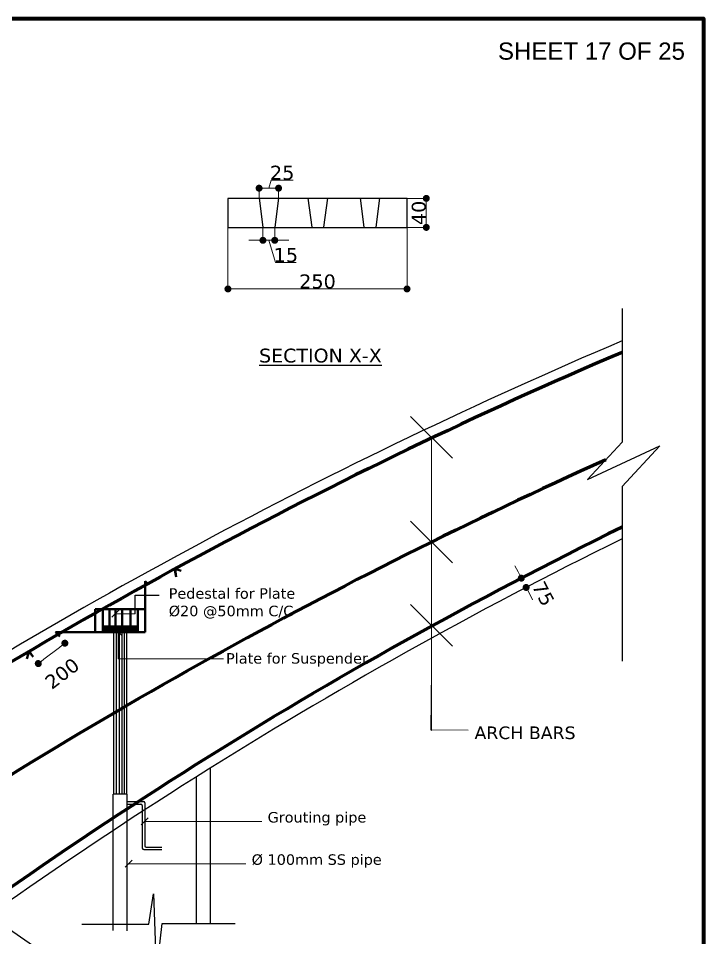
# Model space of a CAD drawing. Header units: millimetres. Extents: x 1231188 to 3899118, y -5478610 to -489530.
# Drawn here: x 2721890 to 2726785, y -2847055 to -2840482 of the extents above; entities that cross this region are included whole.
import ezdxf

# ---------------------------------------------------------------- set-up
doc = ezdxf.new("R2010")
doc.units = ezdxf.units.MM
doc.header["$LTSCALE"] = 25
doc.header["$MEASUREMENT"] = 0
doc.header["$PDMODE"] = 3
doc.linetypes.add('DASHED2', pattern=[0.375, 0.25, -0.125])
doc.layers.get('0').update_dxf_attribs({"lineweight": 13})
doc.layers.get('Defpoints').update_dxf_attribs({"color": 230, "lineweight": 9})
for name, color, linetype, lineweight in [('Boundary', 241, 'Continuous', 80), ('COLUMN', 1, 'Continuous', 25), ('text', 7, 'Continuous', 18)]:
    doc.layers.add(name, color=color, linetype=linetype, lineweight=lineweight)
doc.styles.get("Standard").update_dxf_attribs({"font": 'swissl.ttf'})
doc.styles.add('swis lt cn bt', font='verdana.ttf')
doc.dimstyles.new('meter', dxfattribs={"dimtxt": 150, "dimasz": 5, "dimexe": 3, "dimexo": 4, "dimgap": 1, "dimtad": 1, "dimdec": 0, "dimzin": 0, "dimdsep": 46, "dimtxsty": 'swis lt cn bt', "dimblk": 'OBLIQUE', "dimcen": 3, "dimdle": 3, "dimclrd": 8, "dimclre": 8, "dimclrt": 7, "dimadec": 0, "dimazin": 0, "dimtfac": 1, "dimtdec": 0, "dimtofl": 0, "dimtmove": 1, "dimatfit": 2, "dimldrblk": 'OBLIQUE', "dimfxl": 1, "dimtolj": 1, "dimtzin": 0, "dimlwd": 9, "dimlwe": 9, "dimarcsym": 0})

# ---------------------------------------------------------------- blocks, each defined once
blk = doc.blocks.new('_Dot')
at = {"color": 0, "lineweight": -2}
blk.add_line((-0.5, 0), (-1, 0), dxfattribs=at)
at = {"color": 0, "const_width": 0.5}
blk.add_lwpolyline([(-0.25, 0, 1), (0.25, 0, 1)], format="xyb", close=True, dxfattribs=at)
blk = doc.blocks.new('*D859')
at = {"color": 5, "linetype": 'DASHED2', "lineweight": 9, "ltscale": 100, "transparency": 16777216}
for p, q in [((2722206.6, -2844929.6), (2722223.6, -2844951.9)), ((2722016.5, -2845075.3), (2722033.6, -2845097.5))]:
    blk.add_line(p, q, dxfattribs=at)
at = {"color": 8, "lineweight": 9, "ltscale": 100, "transparency": 16777216}
blk.add_line((2722071.4, -2845064.7), (2722182.1, -2844979.9), dxfattribs=at)
at = {"layer": 'Defpoints', "color": 0, "lineweight": -2, "ltscale": 100, "transparency": 16777216}
for p in [(2722184.8, -2844901.1), (2722221.8, -2844949.5), (2721994.7, -2845046.8)]:
    blk.add_point(p, dxfattribs=at)
at = {"color": 8, "lineweight": 9, "ltscale": 100, "transparency": 16777216, "xscale": 50, "yscale": 50, "zscale": 50}
for p, rotation in [((2722221.8, -2844949.5), 37.45814331975559), ((2722031.7, -2845095.1), 217.4581433197556)]:
    blk.add_blockref('_Dot', p, dxfattribs=dict(at, rotation=rotation))
at = {"color": 7, "lineweight": 40, "ltscale": 100, "transparency": 16777216, "insert": (2722202.1, -2845166.5), "char_height": 100, "attachment_point": 5, "rotation": 37.45814, "style": 'swis lt cn bt'}
blk.add_mtext('\\A1;200', dxfattribs=at)
blk = doc.blocks.new('_Oblique')
at = {"color": 0, "linetype": 'ByBlock', "lineweight": -2}
blk.add_line((-0.5, -0.5), (0.5, 0.5), dxfattribs=at)
blk = doc.blocks.new('*D861')
at = {"color": 8, "lineweight": 9, "ltscale": 100, "transparency": 16777216}
for p, q in [((2725459.3, -2844440), (2725436.2, -2844395.7)), ((2725540.2, -2844595.2), (2725563.3, -2844639.5))]:
    blk.add_line(p, q, dxfattribs=at)
at = {"color": 5, "linetype": 'DASHED2', "lineweight": 9, "ltscale": 100, "transparency": 16777216}
for p, q in [((2725486, -2844482.5), (2725485.1, -2844482.9)), ((2725520.6, -2844549), (2725519.7, -2844549.4))]:
    blk.add_line(p, q, dxfattribs=at)
at = {"layer": 'Defpoints', "color": 0, "lineweight": -2, "ltscale": 100, "transparency": 16777216}
for p in [(2725482.4, -2844484.3), (2725517.1, -2844550.8), (2725517.1, -2844550.8)]:
    blk.add_point(p, dxfattribs=at)
at = {"color": 8, "lineweight": 9, "ltscale": 100, "transparency": 16777216, "xscale": 50, "yscale": 50, "zscale": 50}
for p, rotation in [((2725482.4, -2844484.3), 297.532284534823), ((2725517.1, -2844550.8), 117.532284534823)]:
    blk.add_blockref('_Dot', p, dxfattribs=dict(at, rotation=rotation))
at = {"color": 7, "lineweight": 40, "ltscale": 100, "transparency": 16777216, "insert": (2725640, -2844596), "char_height": 100, "attachment_point": 5, "rotation": 297.53228, "style": 'swis lt cn bt'}
blk.add_mtext('\\A1;75', dxfattribs=at)
blk = doc.blocks.new('*D873')
at = {"color": 8, "lineweight": 9, "ltscale": 100, "transparency": 16777216}
for p, q in [((2723678.8, -2841696.3), (2723695.8, -2841639.8)), ((2723695.8, -2841639.8), (2723852.2, -2841639.8)), ((2723659.2, -2841696.3), (2723698.5, -2841696.3))]:
    blk.add_line(p, q, dxfattribs=at)
at = {"color": 5, "linetype": 'DASHED2', "lineweight": 9, "ltscale": 100, "transparency": 16777216}
for p, q in [((2723609.2, -2841765.2), (2723609.2, -2841693.3)), ((2723748.5, -2841764.4), (2723748.5, -2841693.3))]:
    blk.add_line(p, q, dxfattribs=at)
at = {"layer": 'Defpoints', "color": 0, "lineweight": -2, "ltscale": 100, "transparency": 16777216}
for p in [(2723748.5, -2841696.3), (2723609.2, -2841769.2), (2723748.5, -2841768.4)]:
    blk.add_point(p, dxfattribs=at)
at = {"color": 8, "lineweight": 9, "ltscale": 100, "transparency": 16777216, "xscale": 50, "yscale": 50, "zscale": 50, "rotation": 180}
blk.add_blockref('_Dot', (2723609.2, -2841696.3), dxfattribs=at)
at = {"color": 8, "lineweight": 9, "ltscale": 100, "transparency": 16777216, "xscale": 50, "yscale": 50, "zscale": 50}
blk.add_blockref('_Dot', (2723748.5, -2841696.3), dxfattribs=at)
at = {"color": 7, "lineweight": -2, "ltscale": 100, "transparency": 16777216, "insert": (2723774, -2841586.7), "char_height": 100, "attachment_point": 5, "style": 'swis lt cn bt'}
blk.add_mtext('\\A1;25', dxfattribs=at)
blk = doc.blocks.new('*D874')
at = {"color": 5, "linetype": 'DASHED2', "lineweight": 9, "ltscale": 100, "transparency": 16777216}
for p, q in [((2723636.5, -2841978.7), (2723636.5, -2842072.2)), ((2723721.1, -2841978.7), (2723721.1, -2842072.2))]:
    blk.add_line(p, q, dxfattribs=at)
at = {"color": 8, "lineweight": 9, "ltscale": 100, "transparency": 16777216}
for p, q in [((2723586.5, -2842069.2), (2723536.5, -2842069.2)), ((2723636.5, -2842069.2), (2723721.1, -2842069.2)), ((2723678.8, -2842069.2), (2723726.2, -2842227.3)), ((2723771.1, -2842069.2), (2723821.1, -2842069.2)), ((2723726.2, -2842227.3), (2723874.7, -2842227.3))]:
    blk.add_line(p, q, dxfattribs=at)
at = {"layer": 'Defpoints', "color": 0, "lineweight": -2, "ltscale": 100, "transparency": 16777216}
for p in [(2723636.5, -2841974.7), (2723721.1, -2841974.7), (2723721.1, -2842069.2)]:
    blk.add_point(p, dxfattribs=at)
at = {"color": 8, "lineweight": 9, "ltscale": 100, "transparency": 16777216, "xscale": 50, "yscale": 50, "zscale": 50}
blk.add_blockref('_Dot', (2723636.5, -2842069.2), dxfattribs=at)
at = {"color": 8, "lineweight": 9, "ltscale": 100, "transparency": 16777216, "xscale": 50, "yscale": 50, "zscale": 50, "rotation": 180}
blk.add_blockref('_Dot', (2723721.1, -2842069.2), dxfattribs=at)
at = {"color": 7, "lineweight": -2, "ltscale": 100, "transparency": 16777216, "insert": (2723800.5, -2842175.1), "char_height": 100, "attachment_point": 5, "style": 'swis lt cn bt'}
blk.add_mtext('\\A1;15', dxfattribs=at)
blk = doc.blocks.new('*D875')
at = {"color": 5, "linetype": 'DASHED2', "lineweight": 9, "ltscale": 100, "transparency": 16777216}
for p, q in [((2724670, -2841769.2), (2724806.7, -2841769.2)), ((2724670, -2841976.7), (2724806.7, -2841976.7))]:
    blk.add_line(p, q, dxfattribs=at)
at = {"color": 8, "lineweight": 9, "ltscale": 100, "transparency": 16777216}
blk.add_line((2724803.7, -2841926.7), (2724803.7, -2841819.2), dxfattribs=at)
at = {"layer": 'Defpoints', "color": 0, "lineweight": -2, "ltscale": 100, "transparency": 16777216}
for p in [(2724666, -2841769.2), (2724803.7, -2841769.2), (2724666, -2841976.7)]:
    blk.add_point(p, dxfattribs=at)
at = {"color": 8, "lineweight": 9, "ltscale": 100, "transparency": 16777216, "xscale": 50, "yscale": 50, "zscale": 50}
for p, rotation in [((2724803.7, -2841769.2), 90), ((2724803.7, -2841976.7), 270)]:
    blk.add_blockref('_Dot', p, dxfattribs=dict(at, rotation=rotation))
at = {"color": 7, "lineweight": -2, "ltscale": 100, "transparency": 16777216, "insert": (2724750.7, -2841873), "char_height": 100, "attachment_point": 5, "rotation": 90, "style": 'swis lt cn bt'}
blk.add_mtext('\\A1;40', dxfattribs=at)
blk = doc.blocks.new('*D876')
at = {"color": 5, "linetype": 'DASHED2', "lineweight": 9, "ltscale": 100, "transparency": 16777216}
for p, q in [((2723386.8, -2841773.2), (2723386.8, -2842419.9)), ((2724666, -2841773.2), (2724666, -2842419.9))]:
    blk.add_line(p, q, dxfattribs=at)
at = {"color": 8, "lineweight": 9, "ltscale": 100, "transparency": 16777216}
blk.add_line((2724616, -2842416.9), (2723436.8, -2842416.9), dxfattribs=at)
at = {"layer": 'Defpoints', "color": 0, "lineweight": -2, "ltscale": 100, "transparency": 16777216}
for p in [(2723386.8, -2841769.2), (2724666, -2841769.2), (2723386.8, -2842416.9)]:
    blk.add_point(p, dxfattribs=at)
at = {"color": 8, "lineweight": 9, "ltscale": 100, "transparency": 16777216, "xscale": 50, "yscale": 50, "zscale": 50, "rotation": 180}
blk.add_blockref('_Dot', (2723386.8, -2842416.9), dxfattribs=at)
at = {"color": 8, "lineweight": 9, "ltscale": 100, "transparency": 16777216, "xscale": 50, "yscale": 50, "zscale": 50}
blk.add_blockref('_Dot', (2724666, -2842416.9), dxfattribs=at)
at = {"color": 7, "lineweight": -2, "ltscale": 100, "transparency": 16777216, "insert": (2724026.4, -2842363.8), "char_height": 100, "attachment_point": 5, "style": 'swis lt cn bt'}
blk.add_mtext('\\A1;250', dxfattribs=at)

msp = doc.modelspace()

# ---------------------------------------------------------------- hatches: boundary and pattern name
at = {"lineweight": -2, "ltscale": 100}
h = msp.add_hatch(dxfattribs=at)
h.set_pattern_fill('ANSI31', color=2, scale=30, style=0)
h.set_pattern_definition([(315, (255248.2766, -3345479.806), (-2.6516504294, -2.6516504294), [])])
h.paths.add_polyline_path([(2722492.56417, -2844829.92695), (2722492.56417, -2844869.92695), (2722742.56417, -2844869.92695), (2722742.56417, -2844829.92695)])

# ---------------------------------------------------------------- linework, layer by layer
at = {"color": 4, "lineweight": -2, "ltscale": 100}
for p, q in [((2723609.10669, -2841768.41496), (2723636.48779, -2841974.70552)), ((2723748.4788, -2841768.41496), (2723721.0977, -2841974.70552)), ((2723957.51923, -2841768.41496), (2723984.90033, -2841974.70552)), ((2724096.89135, -2841768.41496), (2724069.51025, -2841974.70552)), ((2724330.84627, -2841768.41496), (2724358.22737, -2841974.70552)), ((2724470.21839, -2841768.41496), (2724442.83728, -2841974.70552)), ((2722724.47995, -2844739.05801), (2722724.47995, -2844605.08989)), ((2722724.47995, -2844605.08989), (2722894.92421, -2844605.08989)), ((2722572.12791, -2846029.46475), (2722572.12791, -2844869.92695)), ((2722590.98639, -2846029.46475), (2722590.98639, -2844869.92695)), ((2722612.58735, -2846029.46475), (2722612.58735, -2844869.92695)), ((2722630.46177, -2846029.46475), (2722630.46177, -2844869.92695)), ((2722648.02968, -2846029.46475), (2722648.02968, -2844869.92695)), ((2722663.32297, -2846029.95027), (2722663.32297, -2844869.92695))]:
    msp.add_line(p, q, dxfattribs=at)
at = {"color": 4, "lineweight": 40, "ltscale": 100}
for p, q in [((2723004.47565, -2844415.11972), (2723016.4457, -2844474.87304)), ((2723016.4457, -2844474.87304), (2723009.2669, -2844417.51263)), ((2723009.2669, -2844417.51263), (2723052.33974, -2844431.85273)), ((2722794.8807, -2844869.92695), (2722795.07392, -2844505.22358)), ((2722795.07392, -2844505.22358), (2722821.83749, -2844530.83463)), ((2722438.24722, -2844869.92695), (2722438.7365, -2844706.11796)), ((2722742.45121, -2844706.9963), (2722438.72093, -2844706.11795)), ((2722438.72093, -2844706.11795), (2722795.07392, -2844706.53937)), ((2722492.56417, -2844829.92695), (2722492.56417, -2844706.9963)), ((2722539.31515, -2844829.92695), (2722539.31515, -2844706.9963)), ((2722583.30753, -2844829.92695), (2722583.30753, -2844706.9963)), ((2722632.12342, -2844829.92695), (2722632.12342, -2844706.9963)), ((2722690.55408, -2844829.92695), (2722690.55408, -2844706.9963)), ((2722742.45121, -2844829.92695), (2722742.45121, -2844706.9963)), ((2722155.1763, -2844869.92695), (2722794.8807, -2844869.92695)), ((2722155.1763, -2844869.92695), (2722184.7788, -2844901.14568)), ((2722492.56417, -2844869.92695), (2722492.56417, -2844829.92695)), ((2722492.56417, -2844829.92695), (2722742.45121, -2844829.92695)), ((2722742.45121, -2844829.92695), (2722742.56417, -2844869.92695)), ((2721967.46624, -2845007.48182), (2721949.30144, -2845060.3801)), ((2721994.69732, -2845046.77983), (2721967.46624, -2845007.48182)), ((2721967.46624, -2845010.50475), (2721994.69732, -2845046.77983))]:
    msp.add_line(p, q, dxfattribs=at)
at = {"color": 1, "lineweight": -2, "ltscale": 100}
for p, q in [((2722492.56417, -2844869.92695), (2722492.56417, -2844706.9963)), ((2722742.56417, -2844869.92695), (2722742.56417, -2844706.9963)), ((2722492.56417, -2844869.92695), (2722742.56417, -2844869.92695)), ((2723262.61307, -2846953.32944), (2723262.61307, -2845841.304)), ((2723162.61307, -2846953.32944), (2723162.61307, -2845904.11479)), ((2722567.56417, -2847003.8288), (2722567.56417, -2846029.92695)), ((2722667.56417, -2846029.92695), (2722567.56417, -2846029.92695)), ((2722667.56417, -2847005.31425), (2722667.56417, -2846029.92695)), ((2722667.59799, -2846081.54827), (2722764.78, -2846081.54827)), ((2722667.59799, -2846081.54827), (2722764.78, -2846081.54827)), ((2722667.59799, -2846081.70411), (2722782.47698, -2846081.70411)), ((2722667.59799, -2846100.29827), (2722764.78, -2846100.29827)), ((2722774.78, -2846110.29827), (2722774.78, -2846414.31177)), ((2722792.47698, -2846091.70411), (2722792.47698, -2846398.94284)), ((2722784.78, -2846424.31177), (2722914.71029, -2846424.31177)), ((2722802.47698, -2846408.94284), (2722914.71029, -2846408.94284)), ((2722822.16014, -2846958.59499), (2722854.39218, -2846740.71328)), ((2722854.39218, -2846740.71328), (2722875.08973, -2847319.93553)), ((2722343.66437, -2846958.59499), (2722822.16014, -2846958.59499)), ((2722875.08973, -2847319.93553), (2722917.04945, -2846953.32944)), ((2722917.04945, -2846953.32944), (2723437.97278, -2846953.32944))]:
    msp.add_line(p, q, dxfattribs=at)
at = {"color": 4, "lineweight": -2, "ltscale": 100}
msp.add_lwpolyline([(2723386.82822, -2841976.72099), (2724666.02077, -2841976.72099), (2724666.02077, -2841769.23513), (2723386.82822, -2841769.23513)], close=True, dxfattribs=at)
at = {"color": 1, "lineweight": -2, "ltscale": 100}
msp.add_lwpolyline([(2726201.97507, -2842556.48438), (2726201.97507, -2843513.07899), (2725956.45738, -2843778.07235), (2726471.26363, -2843537.68464), (2726201.97507, -2843829.14786), (2726201.97507, -2845078.22573)], dxfattribs=at)
for centre, radius, start, end in [((2740777.89398, -2877009.16929), 37195.61681, 113.071027879, 123.394420013), ((2740777.89398, -2873826.2866), 33014.30473, 116.199826189, 128.32404796), ((2722764.78, -2846110.29827), 10, 0, 90), ((2722782.47698, -2846091.70411), 10, 0, 90), ((2722784.78, -2846414.31177), 10, 180, 270), ((2722802.47698, -2846398.94284), 10, 180, 270)]:
    msp.add_arc(centre, radius, start, end, dxfattribs=at)
at = {"color": 4, "lineweight": 60, "ltscale": 100}
for centre, radius, start, end in [((2740777.89398, -2877009.16929), 37120.61681, 113.120344719, 123.470768828), ((2741345.10045, -2877559.9252), 37195.61681, 114.220100909, 123.945835366), ((2740777.89398, -2873826.2866), 33089.30473, 116.135942087, 128.221469786)]:
    msp.add_arc(centre, radius, start, end, dxfattribs=at)
at = {"layer": 'Boundary', "color": 1}
msp.add_lwpolyline([(2712383.46803, -2840482.38172), (2726784.81683, -2840482.38172), (2726784.81683, -2850414.34642), (2712383.46803, -2850414.34642)], close=True, dxfattribs=at)
at = {"layer": 'COLUMN', "color": 8, "lineweight": -2, "ltscale": 100}
msp.add_line((2712383.46803, -2840482.38172), (2726784.81683, -2850414.34642), dxfattribs=at)

# ---------------------------------------------------------------- texts
at = {"color": 4, "lineweight": -2, "ltscale": 100, "style": 'swis lt cn bt'}
for s, insert, char_height, width, attachment_point in [('{\\LSECTION X-X}', (2723609.03571, -2842944.43518), 99, 10947.9708862, 7), ('Pedestal for Plate\\P%%C20 @50mm C/C', (2722963.70364, -2844556.57861), 75, 957.630589, 1), ('Plate for Suspender', (2723373.32494, -2845020.42371), 75, 957.630589, 1), ('Grouting pipe', (2723670.11187, -2846252.96331), 75, 6635.1338704, 7), ('%%C 100mm SS pipe', (2723555.96076, -2846555.4233), 75, 6635.1338704, 7)]:
    msp.add_mtext(s, dxfattribs=dict(at, insert=insert, char_height=char_height, width=width, attachment_point=attachment_point))
at = {"color": 7, "lineweight": -2, "ltscale": 100, "insert": (2725148.30498, -2845544.96143), "char_height": 90, "width": 727.6092008, "attachment_point": 1, "style": 'swis lt cn bt'}
msp.add_mtext('\\A1;ARCH BARS', dxfattribs=at)
at = {"layer": 'text', "insert": (2725315.72888, -2840654.75812), "char_height": 122.8972504, "width": 345609.4869418, "attachment_point": 1}
msp.add_mtext('{\\fArial|b0|i0|c0|p34;SHEET 17 OF 25}', dxfattribs=at)

# ---------------------------------------------------------------- dimensions: what is measured, and where the dimension line sits
at = {"color": 4, "lineweight": -2, "ltscale": 100}
for base, p1, p2, text, picture, middle in [((2723748.4788, -2841696.34106), (2723609.21555, -2841769.23513), (2723748.4788, -2841768.41496), '25', '*D873', (2723696.82176, -2841586.67719)), ((2723386.82822, -2842416.86389), (2724666.02077, -2841769.23513), (2723386.82822, -2841769.23513), '250', '*D876', (2724026.42449, -2842363.78196)), ((2723721.0977, -2842069.1531), (2723636.48779, -2841974.70552), (2723721.0977, -2841974.70552), '15', '*D874', (2723727.23072, -2842175.07083))]:
    dim = msp.add_linear_dim(base=base, p1=p1, p2=p2, text=text, dimstyle='meter', override={"dimtxt": 100, "dimasz": 50, "dimpost": '', "dimblk": 'Dot', "dimclre": 5}, dxfattribs=at)
    dim.commit()
    dim.dimension.update_dxf_attribs({"geometry": picture, "text_midpoint": middle})
dim = msp.add_linear_dim(base=(2724803.74257, -2841769.23513), p1=(2724666.02077, -2841976.72099), p2=(2724666.02077, -2841769.23513), angle=90, text='40', dimstyle='meter', override={"dimtxt": 100, "dimasz": 50, "dimpost": '', "dimblk": 'Dot', "dimclre": 5}, dxfattribs=at)
dim.commit()
dim.dimension.update_dxf_attribs({"geometry": '*D875', "text_midpoint": (2724750.69421, -2841872.97806)})
at = {"color": 4, "lineweight": 40, "ltscale": 100}
dim = msp.add_linear_dim(base=(2725517.08856, -2844550.83384), p1=(2725482.41762, -2844484.32875), p2=(2725517.08625, -2844550.83504), angle=297.532284534, dimstyle='meter', override={"dimtxt": 100, "dimasz": 50, "dimpost": '', "dimblk": 'Dot', "dimclre": 5, "dimtmove": 2, "dimfxl": 25}, dxfattribs=at)
dim.commit()
dim.dimension.update_dxf_attribs({"geometry": '*D861', "text_midpoint": (2725640.02417, -2844596.02743), "dimtype": 161})
dim = msp.add_linear_dim(base=(2722221.82095, -2844949.49303), p1=(2721994.69732, -2845046.77983), p2=(2722184.7788, -2844901.14568), angle=37.45814332, text='200', dimstyle='meter', override={"dimtxt": 100, "dimasz": 50, "dimpost": '', "dimblk": 'Dot', "dimclre": 5, "dimtmove": 2, "dimfxl": 25, "dimfxlon": 1}, dxfattribs=at)
dim.commit()
dim.dimension.update_dxf_attribs({"geometry": '*D859', "text_midpoint": (2722202.07801, -2845166.51919), "dimtype": 161})

# ---------------------------------------------------------------- leaders
at = {"color": 4, "lineweight": -2, "ltscale": 100}
for points, override in [([(2724841.44772, -2843477.74568), (2724841.44772, -2844226.10818)], {"dimtxt": 70, "dimasz": 300, "dimgap": 1, "dimtad": 0, "dimpost": '', "dimclre": 5, "dimfxl": 25, "dimfxlon": 1}), ([(2724841.44772, -2844226.10818), (2724841.44772, -2844827.46304)], {"dimtxt": 70, "dimasz": 300, "dimgap": 1, "dimtad": 0, "dimpost": '', "dimclre": 5, "dimfxl": 25, "dimfxlon": 1}), ([(2722581.61361, -2844739.24297), (2722724.47995, -2844739.05801)], {"dimtxt": 100, "dimasz": 50, "dimgap": 1, "dimtad": 0, "dimpost": '', "dimclre": 5, "dimfxl": 25, "dimfxlon": 1}), ([(2722603.1823, -2844869.03884), (2722603.1823, -2845062.48783), (2723354.22706, -2845062.48783)], {"dimtxt": 100, "dimasz": 50, "dimgap": 1, "dimtad": 0, "dimpost": '', "dimclre": 5, "dimfxl": 25, "dimfxlon": 1}), ([(2724841.44772, -2844821.69935), (2724841.44772, -2845570.06185)], {"dimtxt": 70, "dimasz": 300, "dimgap": 1, "dimtad": 0, "dimpost": '', "dimclre": 5, "dimfxl": 25, "dimfxlon": 1}), ([(2722792.02528, -2846223.46642), (2723629.62275, -2846223.46642)], {"dimtxt": 100, "dimasz": 50, "dimgap": 1, "dimtad": 0, "dimpost": '', "dimclre": 5, "dimfxl": 25, "dimfxlon": 1}), ([(2722677.87417, -2846525.92642), (2723515.47164, -2846525.92642)], {"dimtxt": 100, "dimasz": 50, "dimgap": 1, "dimtad": 0, "dimpost": '', "dimclre": 5, "dimfxl": 25, "dimfxlon": 1})]:
    msp.add_leader(points, dimstyle='meter', override=override, dxfattribs=at)
at = {"lineweight": -2, "ltscale": 100}
for points in [[(2724841.44772, -2843477.74568), (2724841.44772, -2845139.0722), (2724841.44772, -2845308.35226)], [(2724841.44772, -2845570.06185), (2724841.44772, -2845570.06185), (2725103.80657, -2845570.822)]]:
    msp.add_leader(points, dimstyle='meter', override={"dimgap": 1, "dimtad": 0}, dxfattribs=at)
at = {"lineweight": -2, "ltscale": 100, "annotation_type": 0, "has_hookline": 1, "hookline_direction": 0, "text_width": 725.13768}
msp.add_leader([(2724841.44772, -2844226.10818), (2724841.44772, -2845139.0722), (2724836.44772, -2845570.06185), (2724841.44772, -2845570.06185)], dimstyle='meter', override={"dimgap": 1, "dimtad": 0}, dxfattribs=at)

doc.saveas('drawing.dxf')
